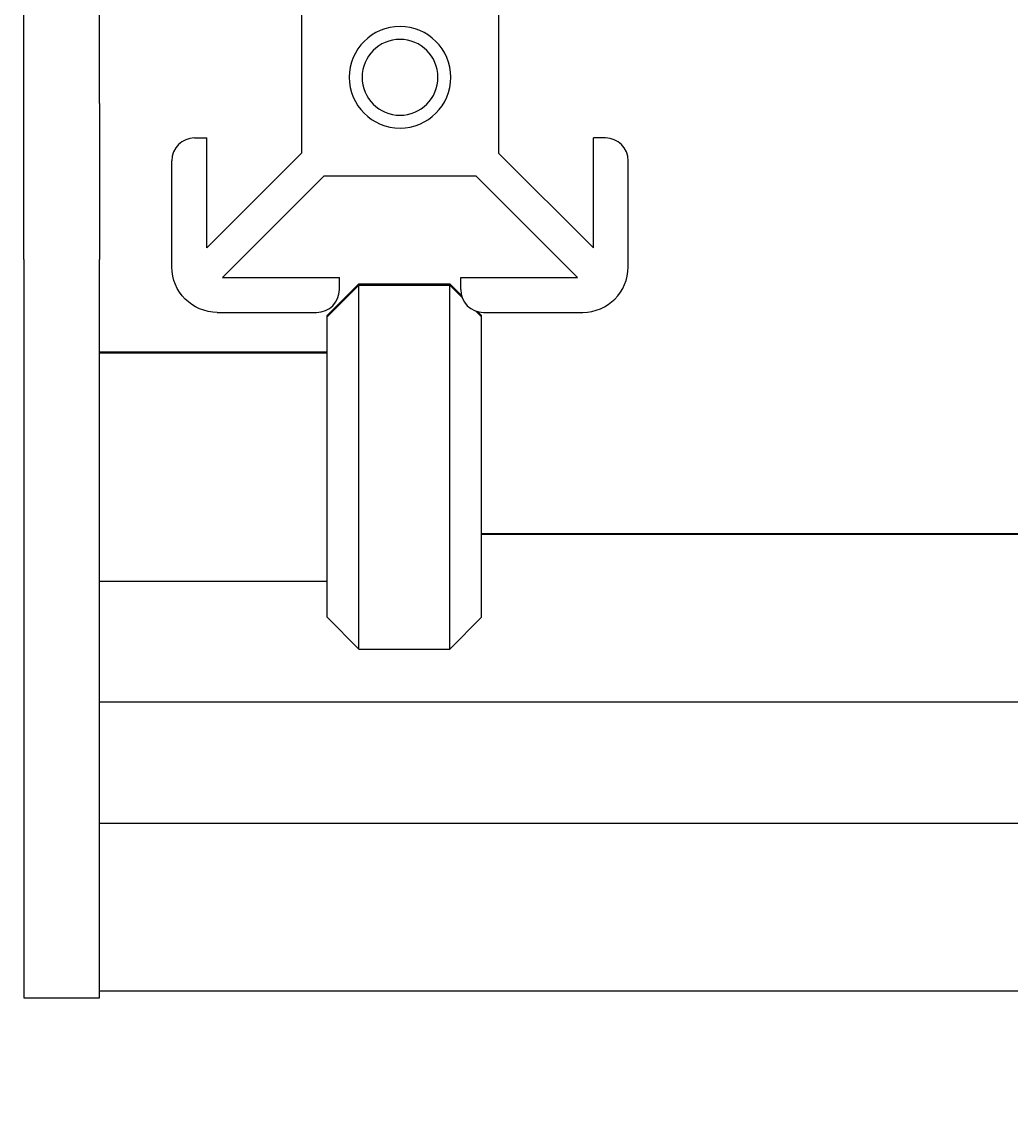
# Model space of a CAD drawing. Header units: millimetres. Extents: x 129 to 6329, y 33 to 3553.
# Drawn here: x 4600.6 to 4731.2, y 935.8 to 1078 of the extents above; entities that cross this region are included whole.
import ezdxf

# ---------------------------------------------------------------- set-up
doc = ezdxf.new("R2010")
doc.units = ezdxf.units.MM
doc.layers.add('vistasIsometricas', color=255, linetype='Continuous')

msp = doc.modelspace()

# ---------------------------------------------------------------- linework, layer by layer
at = {"layer": 'vistasIsometricas', "extrusion": (0, 1, 0)}
for p, q in [((4600.879, 1067.165), (4600.879, 1131.346)), ((4610.879, 1067.165), (4610.879, 1131.346)), ((4637.51, 1080.643), (4637.51, 1060.643)), ((4663.51, 1080.643), (4663.51, 1060.643)), ((4600.879, 1046.596), (4600.879, 1067.165)), ((4610.879, 1067.165), (4610.879, 1046.596)), ((4623.41, 1062.643), (4625.01, 1062.643)), ((4625.01, 1048.143), (4625.01, 1062.643)), ((4677.61, 1062.643), (4676.01, 1062.643)), ((4676.01, 1048.143), (4676.01, 1062.643)), ((4637.51, 1060.643), (4625.01, 1048.143)), ((4663.51, 1060.643), (4676.01, 1048.143)), ((4620.41, 1045.643), (4620.41, 1059.643)), ((4680.61, 1045.643), (4680.61, 1059.643)), ((4640.51, 1057.643), (4627.11, 1044.243)), ((4640.51, 1057.643), (4660.51, 1057.643)), ((4660.51, 1057.643), (4673.91, 1044.243)), ((4600.879, 1046.596), (4600.879, 964.933)), ((4610.879, 964.933), (4610.879, 1046.596)), ((4627.11, 1044.243), (4642.51, 1044.243)), ((4642.51, 1042.643), (4642.51, 1044.243)), ((4658.51, 1044.243), (4673.91, 1044.243)), ((4658.51, 1042.643), (4658.51, 1044.243)), ((4640.879, 1039.208), (4645.079, 1043.408)), ((4640.879, 1039.04), (4645.079, 1043.24)), ((4645.079, 1043.24), (4645.079, 1043.408)), ((4645.079, 1043.408), (4657.079, 1043.408)), ((4645.079, 995.24), (4645.079, 1043.24)), ((4645.079, 1043.24), (4657.079, 1043.24)), ((4657.079, 1043.24), (4657.079, 1043.408)), ((4658.61, 1041.877), (4657.079, 1043.408)), ((4657.079, 995.24), (4657.079, 1043.24)), ((4658.685, 1041.633), (4657.079, 1043.24)), ((4626.41, 1039.643), (4639.51, 1039.643)), ((4640.879, 1039.04), (4640.879, 1039.208)), ((4661.279, 1039.04), (4660.5, 1039.818)), ((4661.279, 1039.208), (4660.744, 1039.743)), ((4661.279, 1039.04), (4661.279, 1039.208)), ((4661.51, 1039.643), (4674.61, 1039.643)), ((4640.879, 999.44), (4640.879, 1039.04)), ((4661.279, 999.44), (4661.279, 1039.04)), ((4610.879, 1034.451), (4640.879, 1034.451)), ((4610.879, 1034.283), (4640.879, 1034.283)), ((4661.279, 1010.469), (4853.679, 1010.469)), ((4661.279, 1010.455), (4853.679, 1010.455)), ((4661.279, 1010.441), (4853.679, 1010.441)), ((4661.279, 1010.406), (4853.679, 1010.406)), ((4661.279, 1010.393), (4853.679, 1010.393)), ((4610.879, 1004.196), (4640.879, 1004.196)), ((4640.879, 999.44), (4645.079, 995.24)), ((4661.279, 999.44), (4657.079, 995.24)), ((4645.079, 995.24), (4657.079, 995.24)), ((4610.879, 988.273), (4904.079, 988.273)), ((4610.879, 972.277), (4904.079, 972.277)), ((4610.879, 972.273), (4904.079, 972.273)), ((4600.879, 964.933), (4600.879, 949.258)), ((4610.879, 949.258), (4610.879, 964.933)), ((4610.879, 950.178), (4904.079, 950.178)), ((4600.879, 949.258), (4610.879, 949.258))]:
    msp.add_line(p, q, dxfattribs=at)
at = {"layer": 'vistasIsometricas'}
msp.add_circle((4757.479, 1010.469), 259.373, dxfattribs=at)
at = {"layer": 'vistasIsometricas', "extrusion": (-2e-16, 0, -1)}
for radius in [6.7, 5]:
    msp.add_circle((-4650.51, 1070.643), radius, dxfattribs=at)
at = {"layer": 'vistasIsometricas'}
for centre, radius, start, end in [((4623.41, 1059.643), 3, 90, 180), ((4677.61, 1059.643), 3, 0, 90), ((4674.61, 1045.643), 6, 270, 0), ((4639.51, 1042.643), 3, 270, 0), ((4661.51, 1042.643), 3, 180, 270)]:
    msp.add_arc(centre, radius, start, end, dxfattribs=at)
at = {"layer": 'vistasIsometricas', "extrusion": (-2e-16, 0, -1)}
msp.add_arc((-4626.41, 1045.643), 6, 270, 0, dxfattribs=at)

doc.saveas('drawing.dxf')
